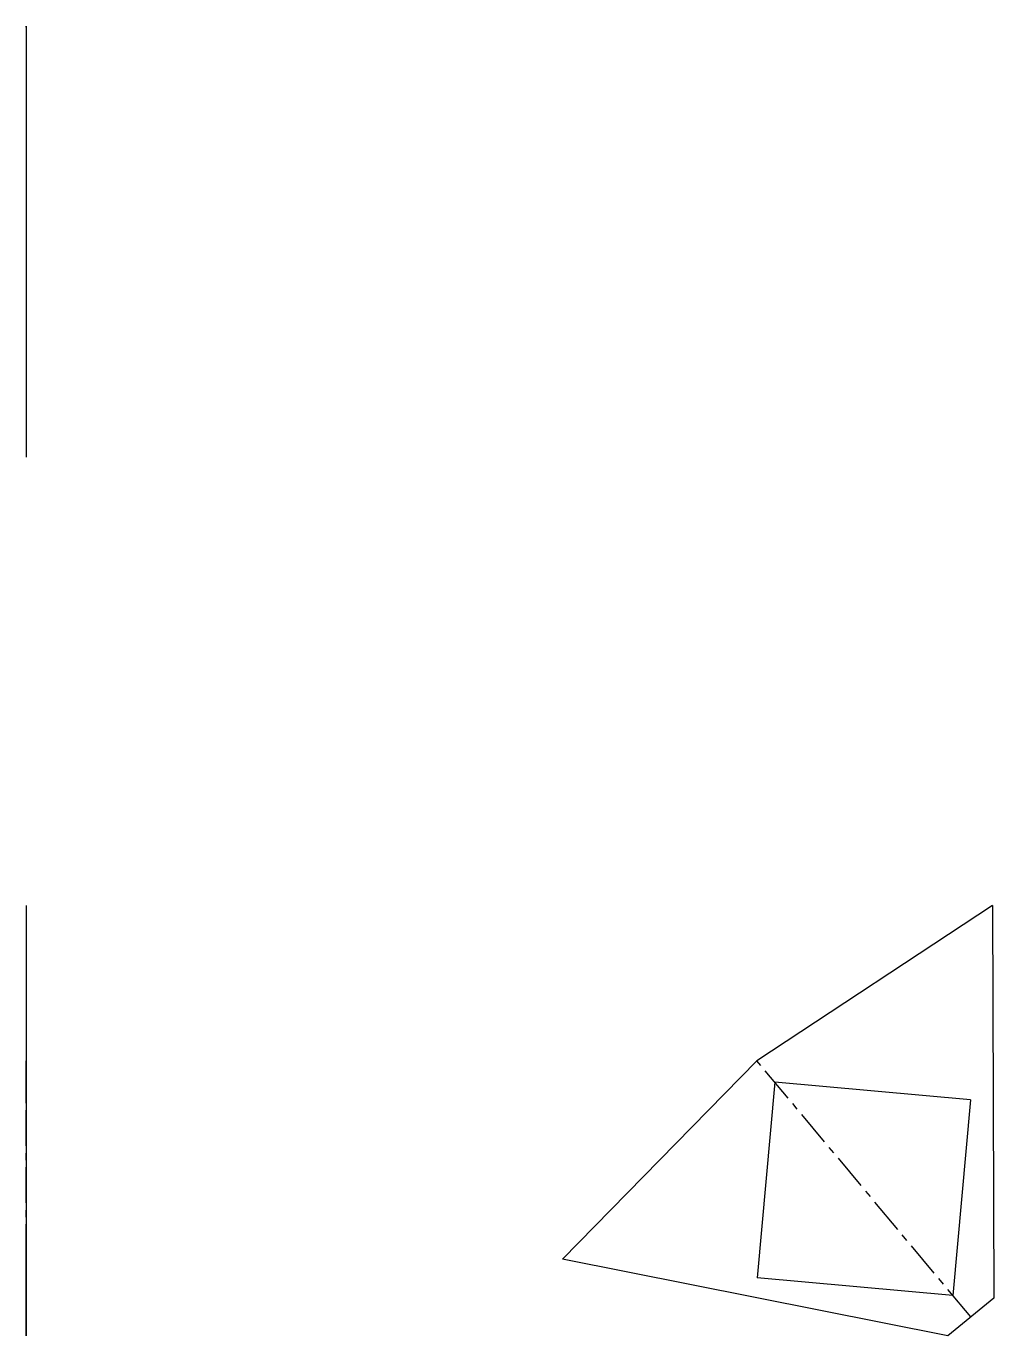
# Model space of a CAD drawing. Header units: millimetres. Extents: x 477 to 822, y 197 to 664.
import ezdxf

# ---------------------------------------------------------------- set-up
doc = ezdxf.new("R2010")
doc.units = ezdxf.units.MM
doc.linetypes.add('CENTERX2', pattern=[20.32, 12.7, -2.54, 2.54, -2.54])

msp = doc.modelspace()

# ---------------------------------------------------------------- linework, layer by layer
at = {"color": 7, "linetype": 'Continuous'}
for p, q in [((477.14, 663.69), (477.14, 664.09)), ((477.14, 664.09), (477.14, 647.71)), ((477.14, 663.69), (477.14, 579.65)), ((477.14, 655.77), (477.14, 586.05)), ((477.14, 655.77), (477.14, 649.49)), ((477.14, 649.49), (477.14, 579.77)), ((477.14, 647.71), (477.14, 510.4)), ((477.14, 586.05), (477.14, 579.77)), ((477.14, 579.65), (477.14, 510.4)), ((477.14, 350.63), (477.14, 295.24)), ((477.14, 350.63), (477.14, 210.63)), ((821.55, 350.63), (737.51, 295.24)), ((821.55, 350.63), (821.96, 210.63)), ((477.14, 295.24), (477.14, 224.48)), ((737.51, 295.24), (668.27, 224.48)), ((477.14, 287.56), (477.14, 217.85)), ((477.14, 281.28), (477.14, 287.56)), ((743.92, 287.56), (737.64, 217.85)), ((813.64, 281.28), (743.92, 287.56)), ((477.14, 281.28), (477.14, 211.57)), ((813.64, 281.28), (807.36, 211.57)), ((477.14, 197.15), (477.14, 224.48)), ((805.58, 197.15), (668.27, 224.48)), ((477.14, 211.57), (477.14, 217.85)), ((807.36, 211.57), (737.64, 217.85)), ((477.14, 210.63), (477.14, 197.15)), ((821.96, 210.63), (805.58, 197.15))]:
    msp.add_line(p, q, dxfattribs=at)
at = {"color": 7, "linetype": 'CENTERX2'}
for p, q in [((477.14, 655.9), (477.14, 579.65)), ((477.14, 203.89), (477.14, 295.24)), ((813.77, 203.89), (737.51, 295.24))]:
    msp.add_line(p, q, dxfattribs=at)

doc.saveas('drawing.dxf')
